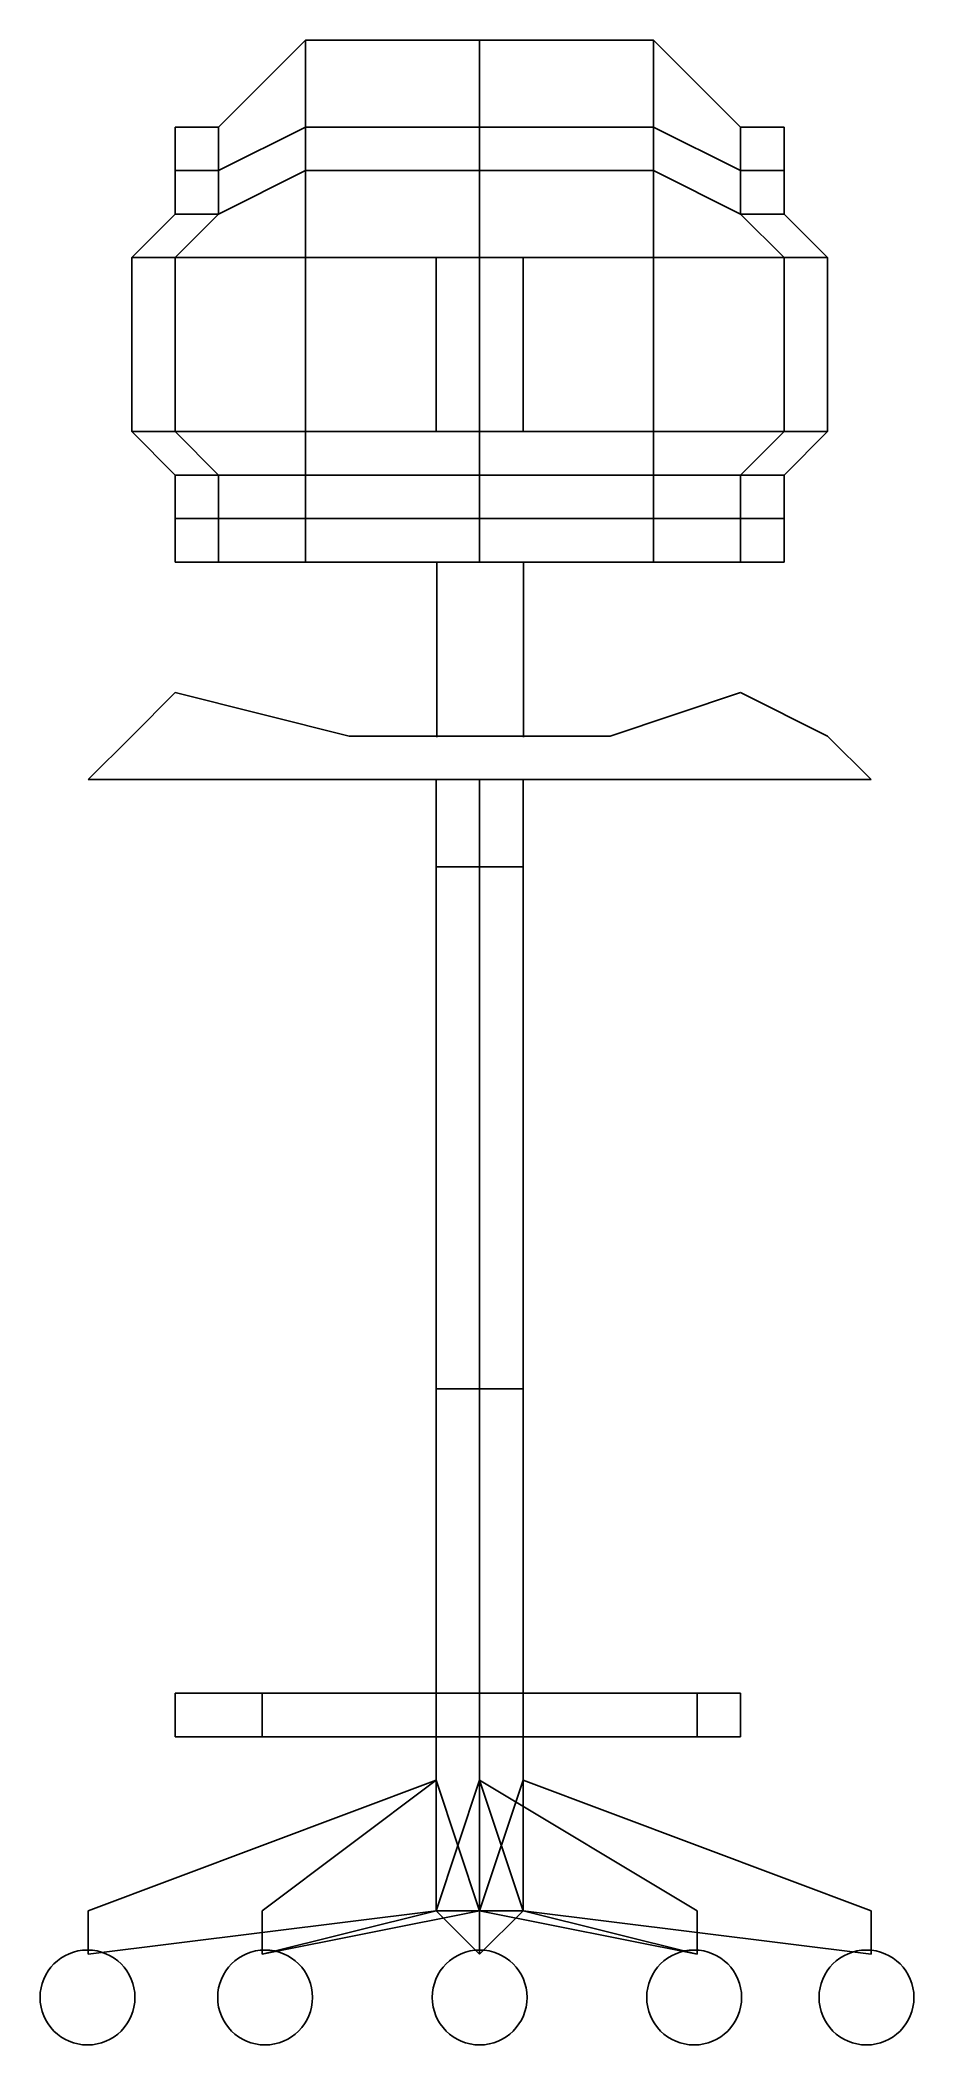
# Model space of a CAD drawing. Header units: millimetres. Extents: x -1194 to -792, y 5282 to 6204.
import ezdxf

# ---------------------------------------------------------------- set-up
doc = ezdxf.new("R2010")
doc.units = ezdxf.units.MM

msp = doc.modelspace()

# ---------------------------------------------------------------- linework, layer by layer
at = {"color": 7}
for p, q in [((-1071.53, 6203.79), (-1111.53, 6163.79)), ((-1071.53, 6203.79), (-1111.53, 6163.79)), ((-1111.53, 6163.79), (-1071.53, 6203.79)), ((-1071.53, 6203.79), (-1111.53, 6163.79)), ((-1071.53, 6203.79), (-991.53, 6203.79)), ((-991.53, 6203.79), (-1071.53, 6203.79)), ((-991.53, 6203.79), (-1071.53, 6203.79)), ((-1071.53, 6203.79), (-1071.53, 6163.79)), ((-1071.53, 6203.79), (-1071.53, 6203.79)), ((-1071.53, 6203.79), (-1071.53, 6203.79)), ((-1071.53, 6163.79), (-1071.53, 6203.79)), ((-991.53, 6203.79), (-911.53, 6203.79)), ((-991.53, 6203.79), (-911.53, 6203.79)), ((-911.53, 6203.79), (-991.53, 6203.79)), ((-991.53, 6203.79), (-991.53, 6203.79)), ((-991.53, 6203.79), (-991.53, 6203.79)), ((-991.53, 6203.79), (-991.53, 6163.79)), ((-991.53, 6203.79), (-991.53, 6163.79)), ((-911.53, 6203.79), (-871.53, 6163.79)), ((-871.53, 6163.79), (-911.53, 6203.79)), ((-911.53, 6203.79), (-871.53, 6163.79)), ((-911.53, 6203.79), (-871.53, 6163.79)), ((-911.53, 6163.79), (-911.53, 6203.79)), ((-911.53, 6203.79), (-911.53, 6203.79)), ((-911.53, 6203.79), (-911.53, 6203.79)), ((-911.53, 6203.79), (-911.53, 6163.79)), ((-1131.53, 6143.79), (-1131.53, 6163.79)), ((-1131.53, 6143.79), (-1131.53, 6163.79)), ((-1131.53, 6143.79), (-1131.53, 6163.79)), ((-1131.53, 6143.79), (-1131.53, 6163.79)), ((-1131.53, 6163.79), (-1131.53, 6163.79)), ((-1131.53, 6163.79), (-1111.53, 6163.79)), ((-1131.53, 6163.79), (-1111.53, 6163.79)), ((-1111.53, 6163.79), (-1131.53, 6163.79)), ((-1131.53, 6163.79), (-1131.53, 6163.79)), ((-1131.53, 6163.79), (-1111.53, 6163.79)), ((-1071.53, 6163.79), (-1111.53, 6143.79)), ((-1071.53, 6163.79), (-1111.53, 6143.79)), ((-1111.53, 6163.79), (-1111.53, 6143.79)), ((-1111.53, 6143.79), (-1111.53, 6163.79)), ((-1111.53, 6163.79), (-1111.53, 6163.79)), ((-1111.53, 6163.79), (-1111.53, 6163.79)), ((-991.53, 6163.79), (-1071.53, 6163.79)), ((-991.53, 6163.79), (-1071.53, 6163.79)), ((-1071.53, 6163.79), (-1071.53, 6143.79)), ((-1071.53, 6143.79), (-1071.53, 6163.79)), ((-991.53, 6163.79), (-911.53, 6163.79)), ((-991.53, 6163.79), (-911.53, 6163.79)), ((-991.53, 6163.79), (-991.53, 6143.79)), ((-991.53, 6163.79), (-991.53, 6143.79)), ((-911.53, 6163.79), (-871.53, 6143.79)), ((-911.53, 6163.79), (-871.53, 6143.79)), ((-911.53, 6143.79), (-911.53, 6163.79)), ((-911.53, 6163.79), (-911.53, 6143.79)), ((-871.53, 6143.79), (-871.53, 6163.79)), ((-871.53, 6163.79), (-871.53, 6143.79)), ((-871.53, 6163.79), (-871.53, 6163.79)), ((-851.53, 6163.79), (-871.53, 6163.79)), ((-871.53, 6163.79), (-851.53, 6163.79)), ((-871.53, 6163.79), (-871.53, 6163.79)), ((-851.53, 6163.79), (-871.53, 6163.79)), ((-851.53, 6163.79), (-871.53, 6163.79)), ((-851.53, 6143.79), (-851.53, 6163.79)), ((-851.53, 6143.79), (-851.53, 6163.79)), ((-851.53, 6143.79), (-851.53, 6163.79)), ((-851.53, 6143.79), (-851.53, 6163.79)), ((-851.53, 6163.79), (-851.53, 6163.79)), ((-851.53, 6163.79), (-851.53, 6163.79)), ((-1131.53, 6123.79), (-1131.53, 6143.79)), ((-1111.53, 6143.79), (-1131.53, 6143.79)), ((-1131.53, 6123.79), (-1131.53, 6143.79)), ((-1131.53, 6143.79), (-1131.53, 6123.79)), ((-1131.53, 6123.79), (-1131.53, 6143.79)), ((-1131.53, 6143.79), (-1131.53, 6143.79)), ((-1131.53, 6143.79), (-1131.53, 6143.79)), ((-1111.53, 6143.79), (-1131.53, 6143.79)), ((-1071.53, 6143.79), (-1111.53, 6123.79)), ((-1071.53, 6143.79), (-1111.53, 6123.79)), ((-1111.53, 6123.79), (-1111.53, 6143.79)), ((-1111.53, 6143.79), (-1111.53, 6123.79)), ((-991.53, 6143.79), (-1071.53, 6143.79)), ((-991.53, 6143.79), (-1071.53, 6143.79)), ((-1071.53, 6143.79), (-1071.53, 6103.79)), ((-1071.53, 6103.79), (-1071.53, 6143.79)), ((-991.53, 6143.79), (-911.53, 6143.79)), ((-991.53, 6143.79), (-911.53, 6143.79)), ((-991.53, 6143.79), (-991.53, 6103.79)), ((-991.53, 6143.79), (-991.53, 6103.79)), ((-911.53, 6143.79), (-871.53, 6123.79)), ((-911.53, 6143.79), (-871.53, 6123.79)), ((-911.53, 6103.79), (-911.53, 6143.79)), ((-911.53, 6143.79), (-911.53, 6103.79)), ((-871.53, 6143.79), (-851.53, 6143.79)), ((-871.53, 6143.79), (-871.53, 6123.79)), ((-871.53, 6143.79), (-851.53, 6143.79)), ((-871.53, 6123.79), (-871.53, 6143.79)), ((-851.53, 6143.79), (-851.53, 6143.79)), ((-851.53, 6143.79), (-851.53, 6143.79)), ((-851.53, 6123.79), (-851.53, 6143.79)), ((-851.53, 6143.79), (-851.53, 6123.79)), ((-851.53, 6123.79), (-851.53, 6143.79)), ((-851.53, 6123.79), (-851.53, 6143.79)), ((-1151.53, 6103.79), (-1131.53, 6123.79)), ((-1151.53, 6103.79), (-1131.53, 6123.79)), ((-1151.53, 6103.79), (-1131.53, 6123.79)), ((-1151.53, 6103.79), (-1131.53, 6123.79)), ((-1131.53, 6103.79), (-1111.53, 6123.79)), ((-1111.53, 6123.79), (-1131.53, 6123.79)), ((-1131.53, 6123.79), (-1131.53, 6123.79)), ((-1131.53, 6123.79), (-1131.53, 6123.79)), ((-1131.53, 6123.79), (-1111.53, 6123.79)), ((-1111.53, 6123.79), (-1131.53, 6103.79)), ((-871.53, 6123.79), (-851.53, 6103.79)), ((-851.53, 6123.79), (-871.53, 6123.79)), ((-871.53, 6123.79), (-851.53, 6123.79)), ((-851.53, 6103.79), (-871.53, 6123.79)), ((-831.53, 6103.79), (-851.53, 6123.79)), ((-831.53, 6103.79), (-851.53, 6123.79)), ((-831.53, 6103.79), (-851.53, 6123.79)), ((-831.53, 6103.79), (-851.53, 6123.79)), ((-851.53, 6123.79), (-851.53, 6123.79)), ((-851.53, 6123.79), (-851.53, 6123.79)), ((-1151.53, 6023.79), (-1151.53, 6103.79)), ((-1151.53, 6023.79), (-1151.53, 6103.79)), ((-1151.53, 6103.79), (-1151.53, 6023.79)), ((-1151.53, 6023.79), (-1151.53, 6103.79)), ((-1131.53, 6103.79), (-1151.53, 6103.79)), ((-1131.53, 6103.79), (-1151.53, 6103.79)), ((-1151.53, 6103.79), (-1151.53, 6103.79)), ((-1151.53, 6103.79), (-1151.53, 6103.79)), ((-1071.53, 6103.79), (-1131.53, 6103.79)), ((-1071.53, 6103.79), (-1131.53, 6103.79)), ((-1131.53, 6023.79), (-1131.53, 6103.79)), ((-1131.53, 6103.79), (-1131.53, 6023.79)), ((-1071.53, 6023.79), (-1071.53, 6103.79)), ((-1071.53, 6103.79), (-1071.53, 6023.79)), ((-991.53, 6103.79), (-1071.53, 6103.79)), ((-991.53, 6103.79), (-1071.53, 6103.79)), ((-1011.53, 6103.79), (-1011.53, 6023.79)), ((-1011.53, 6023.79), (-1011.53, 6103.79)), ((-1011.53, 6103.79), (-1011.53, 6023.79)), ((-1011.53, 6023.79), (-1011.53, 6103.79)), ((-971.53, 6103.79), (-1011.53, 6103.79)), ((-1011.53, 6103.79), (-971.53, 6103.79)), ((-971.53, 6103.79), (-1011.53, 6103.79)), ((-971.53, 6103.79), (-1011.53, 6103.79)), ((-1011.53, 6103.79), (-1011.53, 6103.79)), ((-1011.53, 6103.79), (-971.53, 6103.79)), ((-1011.53, 6103.79), (-971.53, 6103.79)), ((-971.53, 6103.79), (-1011.53, 6103.79)), ((-1011.53, 6103.79), (-1011.53, 6103.79)), ((-1011.53, 6103.79), (-971.53, 6103.79)), ((-991.53, 6103.79), (-911.53, 6103.79)), ((-991.53, 6103.79), (-911.53, 6103.79)), ((-991.53, 6103.79), (-991.53, 6023.79)), ((-991.53, 6103.79), (-991.53, 6023.79)), ((-971.53, 6023.79), (-971.53, 6103.79)), ((-971.53, 6103.79), (-971.53, 6023.79)), ((-971.53, 6023.79), (-971.53, 6103.79)), ((-971.53, 6103.79), (-971.53, 6023.79)), ((-971.53, 6023.79), (-971.53, 6103.79)), ((-971.53, 6103.79), (-971.53, 6023.79)), ((-971.53, 6103.79), (-971.53, 6023.79)), ((-971.53, 6103.79), (-971.53, 6023.79)), ((-971.53, 6103.79), (-971.53, 6103.79)), ((-971.53, 6103.79), (-971.53, 6103.79)), ((-971.53, 6103.79), (-971.53, 6103.79)), ((-971.53, 6103.79), (-971.53, 6103.79)), ((-911.53, 6103.79), (-911.53, 6023.79)), ((-911.53, 6023.79), (-911.53, 6103.79)), ((-911.53, 6103.79), (-851.53, 6103.79)), ((-911.53, 6103.79), (-851.53, 6103.79)), ((-851.53, 6103.79), (-831.53, 6103.79)), ((-851.53, 6103.79), (-831.53, 6103.79)), ((-851.53, 6103.79), (-851.53, 6023.79)), ((-851.53, 6023.79), (-851.53, 6103.79)), ((-831.53, 6023.79), (-831.53, 6103.79)), ((-1131.53, 6003.79), (-1151.53, 6023.79)), ((-1131.53, 6003.79), (-1151.53, 6023.79)), ((-1131.53, 6003.79), (-1151.53, 6023.79)), ((-1151.53, 6023.79), (-1131.53, 6023.79)), ((-1131.53, 6003.79), (-1151.53, 6023.79)), ((-1131.53, 6023.79), (-1151.53, 6023.79)), ((-1151.53, 6023.79), (-1151.53, 6023.79)), ((-1151.53, 6023.79), (-1151.53, 6023.79)), ((-1071.53, 6023.79), (-1131.53, 6023.79)), ((-1071.53, 6023.79), (-1131.53, 6023.79)), ((-1131.53, 6023.79), (-1111.53, 6003.79)), ((-1111.53, 6003.79), (-1131.53, 6023.79)), ((-991.53, 6023.79), (-1071.53, 6023.79)), ((-991.53, 6023.79), (-1071.53, 6023.79)), ((-1071.53, 6023.79), (-1071.53, 6003.79)), ((-1071.53, 6003.79), (-1071.53, 6023.79)), ((-1011.53, 6023.79), (-971.53, 6023.79)), ((-1011.53, 6023.79), (-971.53, 6023.79)), ((-971.53, 6023.79), (-1011.53, 6023.79)), ((-1011.53, 6023.79), (-971.53, 6023.79)), ((-1011.53, 6023.79), (-1011.53, 6023.79)), ((-971.53, 6023.79), (-1011.53, 6023.79)), ((-971.53, 6023.79), (-1011.53, 6023.79)), ((-991.53, 6023.79), (-911.53, 6023.79)), ((-991.53, 6023.79), (-911.53, 6023.79)), ((-991.53, 6023.79), (-991.53, 6003.79)), ((-991.53, 6023.79), (-991.53, 6003.79)), ((-971.53, 6023.79), (-971.53, 6023.79)), ((-971.53, 6023.79), (-971.53, 6023.79)), ((-911.53, 6023.79), (-851.53, 6023.79)), ((-911.53, 6023.79), (-851.53, 6023.79)), ((-911.53, 6003.79), (-911.53, 6023.79)), ((-911.53, 6023.79), (-911.53, 6003.79)), ((-871.53, 6003.79), (-851.53, 6023.79)), ((-851.53, 6023.79), (-871.53, 6003.79)), ((-851.53, 6023.79), (-831.53, 6023.79)), ((-851.53, 6003.79), (-831.53, 6023.79)), ((-831.53, 6023.79), (-851.53, 6023.79)), ((-851.53, 6003.79), (-831.53, 6023.79)), ((-851.53, 6003.79), (-831.53, 6023.79)), ((-851.53, 6003.79), (-831.53, 6023.79)), ((-831.53, 6023.79), (-831.53, 6023.79)), ((-831.53, 6023.79), (-831.53, 6023.79)), ((-1131.53, 5983.79), (-1131.53, 6003.79)), ((-1131.53, 5983.79), (-1131.53, 6003.79)), ((-1131.53, 6003.79), (-1131.53, 5983.79)), ((-1131.53, 5983.79), (-1131.53, 6003.79)), ((-1131.53, 6003.79), (-1131.53, 6003.79)), ((-1111.53, 6003.79), (-1131.53, 6003.79)), ((-1111.53, 6003.79), (-1131.53, 6003.79)), ((-1131.53, 6003.79), (-1131.53, 6003.79)), ((-1071.53, 6003.79), (-1111.53, 6003.79)), ((-1071.53, 6003.79), (-1111.53, 6003.79)), ((-1111.53, 5983.79), (-1111.53, 6003.79)), ((-1111.53, 6003.79), (-1111.53, 5983.79)), ((-991.53, 6003.79), (-1071.53, 6003.79)), ((-991.53, 6003.79), (-1071.53, 6003.79)), ((-1071.53, 5983.79), (-1071.53, 6003.79)), ((-1071.53, 6003.79), (-1071.53, 5983.79)), ((-991.53, 6003.79), (-911.53, 6003.79)), ((-991.53, 6003.79), (-911.53, 6003.79)), ((-991.53, 6003.79), (-991.53, 5983.79)), ((-991.53, 6003.79), (-991.53, 5983.79)), ((-911.53, 6003.79), (-871.53, 6003.79)), ((-911.53, 6003.79), (-871.53, 6003.79)), ((-911.53, 6003.79), (-911.53, 5983.79)), ((-911.53, 5983.79), (-911.53, 6003.79)), ((-871.53, 6003.79), (-871.53, 5983.79)), ((-871.53, 5983.79), (-871.53, 6003.79)), ((-871.53, 6003.79), (-851.53, 6003.79)), ((-871.53, 6003.79), (-851.53, 6003.79)), ((-851.53, 5983.79), (-851.53, 6003.79)), ((-851.53, 6003.79), (-851.53, 5983.79)), ((-851.53, 5983.79), (-851.53, 6003.79)), ((-851.53, 5983.79), (-851.53, 6003.79)), ((-851.53, 6003.79), (-851.53, 6003.79)), ((-851.53, 6003.79), (-851.53, 6003.79)), ((-1131.53, 5963.79), (-1131.53, 5983.79)), ((-1131.53, 5963.79), (-1131.53, 5983.79)), ((-1131.53, 5963.79), (-1131.53, 5983.79)), ((-1131.53, 5963.79), (-1131.53, 5983.79)), ((-1111.53, 5983.79), (-1131.53, 5983.79)), ((-1131.53, 5983.79), (-1131.53, 5983.79)), ((-1111.53, 5983.79), (-1131.53, 5983.79)), ((-1131.53, 5983.79), (-1131.53, 5983.79)), ((-1111.53, 5983.79), (-1111.53, 5963.79)), ((-1111.53, 5963.79), (-1111.53, 5983.79)), ((-1071.53, 5983.79), (-1111.53, 5983.79)), ((-1071.53, 5983.79), (-1111.53, 5983.79)), ((-1071.53, 5983.79), (-1071.53, 5963.79)), ((-1071.53, 5963.79), (-1071.53, 5983.79)), ((-991.53, 5983.79), (-1071.53, 5983.79)), ((-991.53, 5983.79), (-1071.53, 5983.79)), ((-991.53, 5983.79), (-911.53, 5983.79)), ((-991.53, 5983.79), (-911.53, 5983.79)), ((-991.53, 5983.79), (-991.53, 5963.79)), ((-991.53, 5983.79), (-991.53, 5963.79)), ((-911.53, 5963.79), (-911.53, 5983.79)), ((-911.53, 5983.79), (-911.53, 5963.79)), ((-911.53, 5983.79), (-871.53, 5983.79)), ((-911.53, 5983.79), (-871.53, 5983.79)), ((-871.53, 5963.79), (-871.53, 5983.79)), ((-871.53, 5983.79), (-871.53, 5963.79)), ((-871.53, 5983.79), (-851.53, 5983.79)), ((-871.53, 5983.79), (-851.53, 5983.79)), ((-851.53, 5963.79), (-851.53, 5983.79)), ((-851.53, 5963.79), (-851.53, 5983.79)), ((-851.53, 5963.79), (-851.53, 5983.79)), ((-851.53, 5963.79), (-851.53, 5983.79)), ((-851.53, 5983.79), (-851.53, 5983.79)), ((-851.53, 5983.79), (-851.53, 5983.79)), ((-1111.53, 5963.79), (-1131.53, 5963.79)), ((-1131.53, 5963.79), (-1131.53, 5963.79)), ((-1071.53, 5963.79), (-1111.53, 5963.79)), ((-991.53, 5963.79), (-1071.53, 5963.79)), ((-1011.12, 5883.38), (-1011.12, 5963.85)), ((-991.53, 5963.79), (-911.53, 5963.79)), ((-971.3, 5883.38), (-971.3, 5963.85)), ((-911.53, 5963.79), (-871.53, 5963.79)), ((-871.53, 5963.79), (-851.53, 5963.79)), ((-851.53, 5963.79), (-851.53, 5963.79)), ((-1131.53, 5903.79), (-1151.53, 5883.79)), ((-1131.53, 5903.79), (-1151.53, 5883.79)), ((-1051.53, 5883.79), (-1131.53, 5903.79)), ((-871.53, 5903.79), (-931.53, 5883.79)), ((-871.53, 5903.79), (-931.53, 5883.79)), ((-831.53, 5883.79), (-871.53, 5903.79)), ((-831.53, 5883.79), (-871.53, 5903.79)), ((-1151.53, 5883.79), (-1171.53, 5863.79)), ((-1151.53, 5883.79), (-1171.53, 5863.79)), ((-931.53, 5883.79), (-1051.53, 5883.79)), ((-931.53, 5883.79), (-1051.53, 5883.79)), ((-931.53, 5883.79), (-1051.53, 5883.79)), ((-931.53, 5883.79), (-1051.53, 5883.79)), ((-931.53, 5883.79), (-1051.53, 5883.79)), ((-931.53, 5883.79), (-1051.53, 5883.79)), ((-1051.53, 5883.79), (-1051.53, 5883.79)), ((-1051.53, 5883.79), (-1051.53, 5883.79)), ((-1051.53, 5883.79), (-1051.53, 5883.79)), ((-1031.53, 5883.79), (-1051.53, 5883.79)), ((-1051.53, 5883.79), (-1031.53, 5883.79)), ((-1051.53, 5883.79), (-1051.53, 5883.79)), ((-951.53, 5883.79), (-1031.53, 5883.79)), ((-951.53, 5883.79), (-1031.53, 5883.79)), ((-951.53, 5883.79), (-931.53, 5883.79)), ((-931.53, 5883.79), (-951.53, 5883.79)), ((-931.53, 5883.79), (-931.53, 5883.79)), ((-931.53, 5883.79), (-931.53, 5883.79)), ((-931.53, 5883.79), (-931.53, 5883.79)), ((-931.53, 5883.79), (-931.53, 5883.79)), ((-811.53, 5863.79), (-831.53, 5883.79)), ((-831.53, 5883.79), (-811.53, 5863.79)), ((-1171.53, 5863.79), (-1151.53, 5863.79)), ((-1151.53, 5863.79), (-1171.53, 5863.79)), ((-1171.53, 5863.79), (-1151.53, 5863.79)), ((-1171.53, 5863.79), (-1151.53, 5863.79)), ((-1151.53, 5863.79), (-1151.53, 5863.79)), ((-1151.53, 5863.79), (-1151.53, 5863.79)), ((-1151.53, 5863.79), (-1151.53, 5863.79)), ((-1151.53, 5863.79), (-1151.53, 5863.79)), ((-1151.53, 5863.79), (-1151.53, 5863.79)), ((-1111.53, 5863.79), (-1151.53, 5863.79)), ((-1151.53, 5863.79), (-1151.53, 5863.79)), ((-1131.53, 5863.79), (-1151.53, 5863.79)), ((-1151.53, 5863.79), (-1151.53, 5863.79)), ((-1051.53, 5863.79), (-1131.53, 5863.79)), ((-1031.53, 5863.79), (-1111.53, 5863.79)), ((-931.53, 5863.79), (-1051.53, 5863.79)), ((-931.53, 5863.79), (-1051.53, 5863.79)), ((-931.53, 5863.79), (-1051.53, 5863.79)), ((-1051.53, 5863.79), (-1051.53, 5863.79)), ((-1051.53, 5863.79), (-1051.53, 5863.79)), ((-951.53, 5863.79), (-1031.53, 5863.79)), ((-951.53, 5863.79), (-1031.53, 5863.79)), ((-951.53, 5863.79), (-1031.53, 5863.79)), ((-1031.53, 5863.79), (-1031.53, 5863.79)), ((-1031.53, 5863.79), (-1031.53, 5863.79)), ((-1011.53, 5583.79), (-1011.53, 5863.79)), ((-1011.53, 5583.79), (-1011.53, 5863.79)), ((-1011.53, 5583.79), (-1011.53, 5863.79)), ((-1011.53, 5823.79), (-1011.53, 5863.79)), ((-1011.53, 5863.79), (-991.53, 5863.79)), ((-1011.53, 5863.79), (-1011.53, 5863.79)), ((-1011.53, 5863.79), (-1011.53, 5863.79)), ((-991.53, 5863.79), (-1011.53, 5863.79)), ((-971.53, 5863.79), (-1011.53, 5863.79)), ((-1011.53, 5863.79), (-1011.53, 5863.79)), ((-1011.53, 5863.79), (-971.53, 5863.79)), ((-971.53, 5863.79), (-1011.53, 5863.79)), ((-1011.53, 5863.79), (-971.53, 5863.79)), ((-991.53, 5583.79), (-991.53, 5863.79)), ((-991.53, 5583.79), (-991.53, 5863.79)), ((-971.53, 5863.79), (-991.53, 5863.79)), ((-991.53, 5863.79), (-971.53, 5863.79)), ((-971.53, 5583.79), (-971.53, 5863.79)), ((-971.53, 5583.79), (-971.53, 5863.79)), ((-971.53, 5583.79), (-971.53, 5863.79)), ((-971.53, 5863.79), (-971.53, 5823.79)), ((-971.53, 5863.79), (-971.53, 5863.79)), ((-971.53, 5863.79), (-971.53, 5863.79)), ((-971.53, 5863.79), (-971.53, 5863.79)), ((-871.53, 5863.79), (-951.53, 5863.79)), ((-951.53, 5863.79), (-951.53, 5863.79)), ((-951.53, 5863.79), (-951.53, 5863.79)), ((-871.53, 5863.79), (-931.53, 5863.79)), ((-931.53, 5863.79), (-931.53, 5863.79)), ((-931.53, 5863.79), (-931.53, 5863.79)), ((-831.53, 5863.79), (-871.53, 5863.79)), ((-851.53, 5863.79), (-871.53, 5863.79)), ((-831.53, 5863.79), (-851.53, 5863.79)), ((-851.53, 5863.79), (-831.53, 5863.79)), ((-851.53, 5863.79), (-831.53, 5863.79)), ((-851.53, 5863.79), (-851.53, 5863.79)), ((-851.53, 5863.79), (-851.53, 5863.79)), ((-831.53, 5863.79), (-811.53, 5863.79)), ((-811.53, 5863.79), (-831.53, 5863.79)), ((-811.53, 5863.79), (-831.53, 5863.79)), ((-811.53, 5863.79), (-831.53, 5863.79)), ((-831.53, 5863.79), (-831.53, 5863.79)), ((-831.53, 5863.79), (-831.53, 5863.79)), ((-1011.53, 5823.79), (-1011.53, 5823.79)), ((-1011.53, 5823.79), (-971.53, 5823.79)), ((-971.53, 5823.79), (-1011.53, 5823.79)), ((-971.53, 5823.79), (-1011.53, 5823.79)), ((-1011.53, 5823.79), (-1011.53, 5823.79)), ((-1011.53, 5823.79), (-971.53, 5823.79)), ((-971.53, 5823.79), (-1011.53, 5823.79)), ((-1011.53, 5823.79), (-1011.53, 5823.79)), ((-1011.53, 5823.79), (-971.53, 5823.79)), ((-971.53, 5823.79), (-1011.53, 5823.79)), ((-971.53, 5823.79), (-971.53, 5823.79)), ((-971.53, 5823.79), (-971.53, 5823.79)), ((-971.53, 5823.79), (-971.53, 5823.79)), ((-1011.53, 5343.79), (-1011.53, 5583.79)), ((-1011.53, 5343.79), (-1011.53, 5583.79)), ((-1011.53, 5343.79), (-1011.53, 5583.79)), ((-1011.53, 5583.79), (-991.53, 5583.79)), ((-1011.53, 5583.79), (-1011.53, 5583.79)), ((-1011.53, 5583.79), (-1011.53, 5583.79)), ((-991.53, 5583.79), (-1011.53, 5583.79)), ((-1011.53, 5583.79), (-991.53, 5583.79)), ((-1011.53, 5583.79), (-1011.53, 5583.79)), ((-1011.53, 5583.79), (-1011.53, 5583.79)), ((-991.53, 5583.79), (-1011.53, 5583.79)), ((-991.53, 5343.79), (-991.53, 5583.79)), ((-991.53, 5343.79), (-991.53, 5583.79)), ((-971.53, 5583.79), (-991.53, 5583.79)), ((-991.53, 5583.79), (-971.53, 5583.79)), ((-971.53, 5583.79), (-991.53, 5583.79)), ((-991.53, 5583.79), (-971.53, 5583.79)), ((-971.53, 5343.79), (-971.53, 5583.79)), ((-971.53, 5343.79), (-971.53, 5583.79)), ((-971.53, 5343.79), (-971.53, 5583.79)), ((-971.53, 5583.79), (-971.53, 5583.79)), ((-971.53, 5583.79), (-971.53, 5583.79)), ((-971.53, 5583.79), (-971.53, 5583.79)), ((-971.53, 5583.79), (-971.53, 5583.79)), ((-1011.53, 5443.79), (-1131.53, 5443.79)), ((-1131.53, 5443.79), (-1131.53, 5423.79)), ((-1131.53, 5423.79), (-1131.53, 5443.79)), ((-1131.53, 5443.79), (-1131.53, 5423.79)), ((-1091.53, 5443.79), (-1131.53, 5443.79)), ((-1131.53, 5443.79), (-1091.53, 5443.79)), ((-991.53, 5443.79), (-1091.53, 5443.79)), ((-1091.53, 5443.79), (-991.53, 5443.79)), ((-1091.53, 5423.79), (-1091.53, 5443.79)), ((-1091.53, 5423.79), (-1091.53, 5443.79)), ((-1011.53, 5443.79), (-1011.53, 5423.79)), ((-891.53, 5443.79), (-991.53, 5443.79)), ((-991.53, 5443.79), (-891.53, 5443.79)), ((-991.53, 5443.79), (-991.53, 5423.79)), ((-991.53, 5443.79), (-991.53, 5443.79)), ((-991.53, 5443.79), (-991.53, 5423.79)), ((-991.53, 5423.79), (-991.53, 5443.79)), ((-991.53, 5443.79), (-991.53, 5423.79)), ((-991.53, 5443.79), (-991.53, 5443.79)), ((-991.53, 5443.79), (-991.53, 5423.79)), ((-991.53, 5423.79), (-991.53, 5443.79)), ((-971.53, 5443.79), (-871.53, 5443.79)), ((-971.53, 5443.79), (-971.53, 5423.79)), ((-891.53, 5423.79), (-891.53, 5443.79)), ((-871.53, 5443.79), (-891.53, 5443.79)), ((-891.53, 5423.79), (-891.53, 5443.79)), ((-891.53, 5443.79), (-871.53, 5443.79)), ((-871.53, 5423.79), (-871.53, 5443.79)), ((-871.53, 5443.79), (-871.53, 5423.79)), ((-871.53, 5443.79), (-871.53, 5423.79)), ((-1131.53, 5423.79), (-1011.53, 5423.79)), ((-1091.53, 5423.79), (-1131.53, 5423.79)), ((-1131.53, 5423.79), (-1091.53, 5423.79)), ((-991.53, 5423.79), (-1091.53, 5423.79)), ((-1091.53, 5423.79), (-991.53, 5423.79)), ((-891.53, 5423.79), (-991.53, 5423.79)), ((-991.53, 5423.79), (-891.53, 5423.79)), ((-991.53, 5423.79), (-991.53, 5423.79)), ((-991.53, 5423.79), (-991.53, 5423.79)), ((-871.53, 5423.79), (-971.53, 5423.79)), ((-871.53, 5423.79), (-891.53, 5423.79)), ((-891.53, 5423.79), (-871.53, 5423.79)), ((-1171.53, 5343.79), (-1011.53, 5403.79)), ((-1011.53, 5403.79), (-1171.53, 5343.79)), ((-1011.53, 5403.79), (-1091.53, 5343.79)), ((-1011.53, 5403.79), (-1091.53, 5343.79)), ((-1011.53, 5343.79), (-1011.53, 5403.79)), ((-1011.53, 5343.79), (-1011.53, 5403.79)), ((-991.53, 5343.79), (-1011.53, 5403.79)), ((-1011.53, 5343.79), (-1011.53, 5403.79)), ((-1011.53, 5343.79), (-991.53, 5403.79)), ((-891.53, 5343.79), (-991.53, 5403.79)), ((-991.53, 5403.79), (-891.53, 5343.79)), ((-971.53, 5343.79), (-991.53, 5403.79)), ((-991.53, 5343.79), (-991.53, 5403.79)), ((-991.53, 5343.79), (-971.53, 5403.79)), ((-991.53, 5343.79), (-991.53, 5403.79)), ((-971.53, 5343.79), (-991.53, 5403.79)), ((-991.53, 5403.79), (-991.53, 5343.79)), ((-811.53, 5343.79), (-971.53, 5403.79)), ((-971.53, 5403.79), (-811.53, 5343.79)), ((-971.53, 5343.79), (-971.53, 5403.79)), ((-1171.53, 5323.79), (-1011.53, 5343.79)), ((-1171.53, 5323.79), (-1011.53, 5343.79)), ((-1171.53, 5343.79), (-1171.53, 5323.79)), ((-1171.53, 5343.79), (-1171.53, 5323.79)), ((-1091.53, 5323.79), (-991.53, 5343.79)), ((-1091.53, 5323.79), (-1011.53, 5343.79)), ((-1091.53, 5343.79), (-1091.53, 5323.79)), ((-1091.53, 5343.79), (-1091.53, 5323.79)), ((-1011.53, 5343.79), (-991.53, 5343.79)), ((-1011.53, 5343.79), (-1011.53, 5343.79)), ((-1011.53, 5343.79), (-1011.53, 5343.79)), ((-991.53, 5343.79), (-1011.53, 5343.79)), ((-991.53, 5323.79), (-1011.53, 5343.79)), ((-891.53, 5323.79), (-991.53, 5343.79)), ((-971.53, 5343.79), (-991.53, 5343.79)), ((-991.53, 5343.79), (-971.53, 5343.79)), ((-991.53, 5343.79), (-991.53, 5323.79)), ((-991.53, 5323.79), (-971.53, 5343.79)), ((-991.53, 5343.79), (-991.53, 5323.79)), ((-811.53, 5323.79), (-971.53, 5343.79)), ((-891.53, 5323.79), (-971.53, 5343.79)), ((-971.53, 5343.79), (-971.53, 5343.79)), ((-971.53, 5343.79), (-971.53, 5343.79)), ((-891.53, 5343.79), (-891.53, 5323.79)), ((-891.53, 5343.79), (-891.53, 5323.79)), ((-811.53, 5343.79), (-811.53, 5323.79)), ((-811.53, 5343.79), (-811.53, 5323.79)), ((-1171.53, 5323.79), (-1171.53, 5323.79)), ((-1171.53, 5323.79), (-1171.53, 5323.79)), ((-991.53, 5323.79), (-991.53, 5323.79)), ((-991.53, 5323.79), (-991.53, 5323.79))]:
    msp.add_line(p, q, dxfattribs=at)
for centre in [(-1171.84, 5303.94), (-1090.17, 5303.94), (-991.51, 5303.94), (-892.86, 5303.94), (-813.61, 5303.94)]:
    msp.add_circle(centre, 21.81, dxfattribs=at)

doc.saveas('drawing.dxf')
